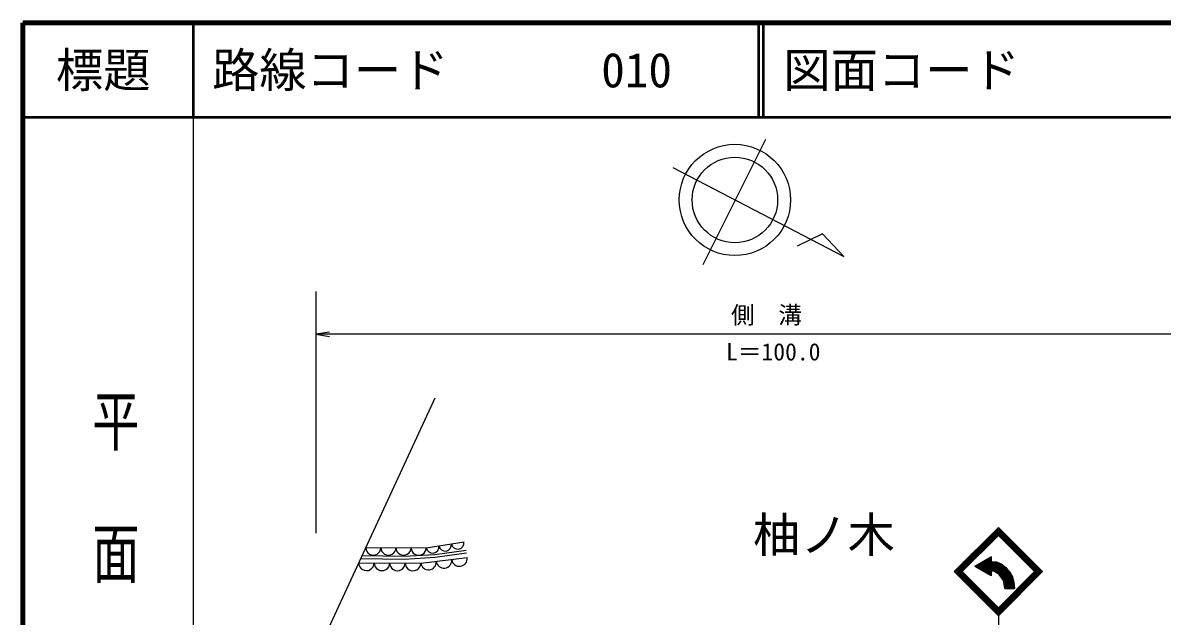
# Model space of a CAD drawing. Units: millimetres, scale not verified. Extents: x 40000 to 680000, y 20000 to 380000.
# Drawn here: x 40000 to 160438, y 317228 to 380000 of the extents above; entities that cross this region are included whole.
import ezdxf
from ezdxf.enums import TextEntityAlignment as Align

# ---------------------------------------------------------------- set-up
doc = ezdxf.new("R2010")
doc.units = ezdxf.units.MM
doc.header["$LTSCALE"] = 1000
for name, color, linetype, lineweight in [('M-BGD', 7, 'Continuous', 25), ('M-BMK-SRVR', 3, 'Continuous', 25), ('M-STR-STR3', 7, 'Continuous', 25), ('M-STR-STRC', 7, 'Continuous', 25), ('M-TTL', 2, 'Continuous', 140), ('M-TTL-BAND', 7, 'Continuous', 25), ('M-TTL-LINE', 7, 'Continuous', 50)]:
    doc.layers.add(name, color=color, linetype=linetype, lineweight=lineweight)
doc.layers.add('M-BMK-HTXT', color=7, linetype='Continuous')
doc.layers.add('M-TTL-TXT', color=7, linetype='Continuous')
doc.styles.add('@ＭＳ ゴシック', font='')
doc.styles.add('ＭＳ ゴシック', font='')
doc.styles.get('@ＭＳ ゴシック').set_extended_font_data('@MS Gothic')
doc.styles.get('ＭＳ ゴシック').set_extended_font_data('MS Gothic')

# ---------------------------------------------------------------- blocks, each defined once
blk = doc.blocks.new('open_arrow')
at = {"color": 0, "linetype": 'Continuous', "lineweight": -2}
blk.add_lwpolyline([(7.5, 1.25), (0, 0), (7.5, -1.25)], dxfattribs=at)

msp = doc.modelspace()

# ---------------------------------------------------------------- linework, layer by layer
at = {"layer": 'M-BGD'}
for p, q in [((76250, 324489), (82644, 324471)), ((82644, 324471), (86637, 325111)), ((83566, 323769), (86878, 324220)), ((75505, 322878), (82067, 322857)), ((75718, 323339), (80303, 323270)), ((75856, 323637), (80296, 323570)), ((80296, 323570), (83566, 323769)), ((80303, 323270), (83596, 323470)), ((82067, 322857), (86972, 323423)), ((83596, 323470), (86918, 323923))]:
    msp.add_line(p, q, dxfattribs=at)
for centre, radius, start, end in [((77050, 324487), 799, 179.83873, 359.83873), ((78648, 324483), 799, 179.83873, 359.83873), ((80246, 324478), 799, 179.83873, 359.83873), ((81845, 324474), 799, 179.83873, 359.83873), ((83309, 324578), 674, 189.09614, 9.09614), ((84640, 324791), 674, 189.09614, 9.09614), ((85971, 325004), 674, 189.09614, 9.09614), ((76325, 322875), 820, 179.82431, 359.82431), ((77966, 322870), 820, 179.82431, 359.82431), ((79607, 322865), 820, 179.82431, 359.82431), ((81247, 322860), 820, 179.82431, 359.82431), ((82885, 322952), 823, 186.58194, 6.58194), ((84520, 323140), 823, 186.58194, 6.58194), ((86155, 323329), 823, 186.58194, 6.58194)]:
    msp.add_arc(centre, radius, start, end, dxfattribs=at)
at = {"layer": 'M-BMK-SRVR'}
for p, q in [((118516, 367662), (111878, 354385)), ((108706, 364708), (126799, 355280)), ((124524, 357660), (121864, 356361)), ((126799, 355280), (124524, 357660)), ((83550, 340277), (68878, 308546))]:
    msp.add_line(p, q, dxfattribs=at)
for radius in [5885, 4520]:
    msp.add_circle((115269, 361258), radius, dxfattribs=at)
at = {"layer": 'M-STR-STR3'}
for p, q in [((70974, 351573), (70974, 325999)), ((167702, 347048), (70974, 347048))]:
    msp.add_line(p, q, dxfattribs=at)
at = {"layer": 'M-STR-STRC'}
for p, q in [((138459, 321944), (143126, 326611)), ((138601, 321944), (143126, 326470)), ((143126, 326611), (147793, 321944)), ((143126, 326470), (147652, 321944)), ((138742, 321944), (143126, 326329)), ((138884, 321944), (143126, 326187)), ((138954, 321874), (143197, 326116)), ((139025, 321803), (143268, 326046)), ((139096, 321732), (143339, 325975)), ((142914, 325975), (147157, 321732)), ((142985, 326046), (147228, 321803)), ((143056, 326116), (147298, 321874)), ((143126, 326329), (147510, 321944)), ((143126, 326187), (147369, 321944)), ((142407, 323509), (140646, 322492)), ((141207, 322168), (141207, 322816)), ((141307, 322110), (141307, 322874)), ((142407, 323509), (141377, 322479)), ((141407, 322052), (141407, 322932)), ((141507, 321995), (141507, 322990)), ((141607, 321937), (141607, 323047)), ((141707, 321879), (141707, 323105)), ((141807, 321822), (141807, 323163)), ((141907, 321764), (141907, 323221)), ((142007, 321706), (142007, 323278)), ((142107, 321749), (142107, 323336)), ((142207, 321649), (142207, 323394)), ((142307, 321549), (142307, 323451)), ((142307, 322915), (142908, 322878)), ((142307, 322815), (142877, 322779)), ((142407, 323009), (142407, 323509)), ((142407, 323009), (142940, 322976)), ((142407, 323009), (142410, 323009)), ((142877, 322779), (143756, 322232)), ((142908, 322878), (143825, 322307)), ((142940, 322976), (143895, 322381)), ((142940, 322976), (143401, 322773)), ((138459, 321944), (143126, 317278)), ((138601, 321944), (143126, 317419)), ((138742, 321944), (143126, 317560)), ((138884, 321944), (143126, 317702)), ((138954, 322015), (143197, 317773)), ((139025, 322086), (143268, 317843)), ((139096, 322157), (143339, 317914)), ((142345, 321511), (140646, 322492)), ((140707, 322457), (140707, 322528)), ((140807, 322399), (140807, 322585)), ((140907, 322341), (140907, 322643)), ((141007, 322283), (141007, 322701)), ((141107, 322226), (141107, 322759)), ((142345, 321511), (141377, 322479)), ((142307, 322715), (142845, 322681)), ((142307, 322615), (142814, 322583)), ((142307, 322514), (142782, 322485)), ((142307, 322414), (142751, 322387)), ((142307, 322314), (142720, 322288)), ((142307, 322214), (142688, 322190)), ((142307, 322114), (142657, 322092)), ((142625, 321994), (142345, 322011)), ((142345, 322011), (142345, 321511)), ((143201, 321635), (142625, 321994)), ((142657, 322092), (143270, 321710)), ((142688, 322190), (143339, 321785)), ((142720, 322288), (143409, 321859)), ((142751, 322387), (143478, 321934)), ((142782, 322485), (143548, 322008)), ((142814, 322583), (143617, 322083)), ((142845, 322681), (143687, 322157)), ((142914, 317914), (147157, 322157)), ((142985, 317843), (147228, 322086)), ((143056, 317773), (147298, 322015)), ((143126, 317702), (147369, 321944)), ((143126, 317560), (147510, 321944)), ((143126, 317419), (147652, 321944)), ((143126, 317278), (147793, 321944)), ((143662, 321000), (143201, 321635)), ((143270, 321710), (143756, 321041)), ((143339, 321785), (143850, 321081)), ((143401, 322773), (143895, 322381)), ((143409, 321859), (143945, 321122)), ((143478, 321934), (144039, 321162)), ((143548, 322008), (144133, 321203)), ((143617, 322083), (144227, 321243)), ((143687, 322157), (144321, 321283)), ((143756, 322232), (144416, 321324)), ((143825, 322307), (144510, 321364)), ((143895, 322381), (144604, 321405)), ((143895, 322381), (144283, 321941)), ((144283, 321941), (144604, 321405)), ((143814, 320176), (143662, 321000)), ((143756, 321041), (143915, 320176)), ((143850, 321081), (144017, 320176)), ((143945, 321122), (144119, 320176)), ((144039, 321162), (144220, 320176)), ((144133, 321203), (144322, 320176)), ((144227, 321243), (144424, 320176)), ((144321, 321283), (144526, 320176)), ((144416, 321324), (144627, 320176)), ((144510, 321364), (144729, 320176)), ((144604, 321405), (144831, 320176)), ((144604, 321405), (144753, 320828)), ((144753, 320828), (144831, 320176)), ((143814, 320176), (144831, 320176)), ((143126, 317278), (143126, 312482))]:
    msp.add_line(p, q, dxfattribs=at)
at = {"layer": 'M-TTL'}
for p, q in [((40000, 380000), (40000, 20000)), ((680000, 380000), (40000, 380000))]:
    msp.add_line(p, q, dxfattribs=at)
at = {"layer": 'M-TTL-BAND'}
msp.add_line((58000, 370000), (58000, 20000), dxfattribs=at)
at = {"layer": 'M-TTL-LINE'}
for p, q in [((58000, 380000), (58000, 370000)), ((117750, 380000), (117750, 370000)), ((118250, 380000), (118250, 370000)), ((40000, 370000), (680000, 370000))]:
    msp.add_line(p, q, dxfattribs=at)

# ---------------------------------------------------------------- block references
at = {"layer": 'M-STR-STR3', "xscale": 193, "yscale": 193}
msp.add_blockref('open_arrow', (70974, 347048), dxfattribs=at)

# ---------------------------------------------------------------- texts
at = {"layer": 'M-BMK-HTXT', "style": 'ＭＳ ゴシック'}
msp.add_text('柚ノ木', height=3666, dxfattribs=at).set_placement((117181, 322908), align=Align.BOTTOM_LEFT)
at = {"layer": 'M-STR-STR3', "style": 'ＭＳ ゴシック'}
for s, p in [('側\u3000溝', (114857, 347623)), ('L＝100.0', (114334, 343730))]:
    msp.add_text(s, height=1833, dxfattribs=at).set_placement(p, align=Align.BOTTOM_LEFT)
at = {"layer": 'M-TTL-BAND', "style": '@ＭＳ ゴシック', "width": 1.4}
msp.add_text('平  面  図', height=3666, rotation=270, dxfattribs=at).set_placement((49777, 306475), align=Align.MIDDLE_RIGHT)
at = {"layer": 'M-TTL-TXT', "style": 'ＭＳ ゴシック'}
msp.add_text('標題', height=3666, dxfattribs=at).set_placement((48500, 375000), align=Align.MIDDLE_CENTER)
for s, p in [('路線コード', (60000, 375000)), ('図面コード', (120380, 375000)), ('010', (101142, 375000))]:
    msp.add_text(s, height=3666, dxfattribs=at).set_placement(p, align=Align.MIDDLE_LEFT)

doc.saveas('drawing.dxf')
